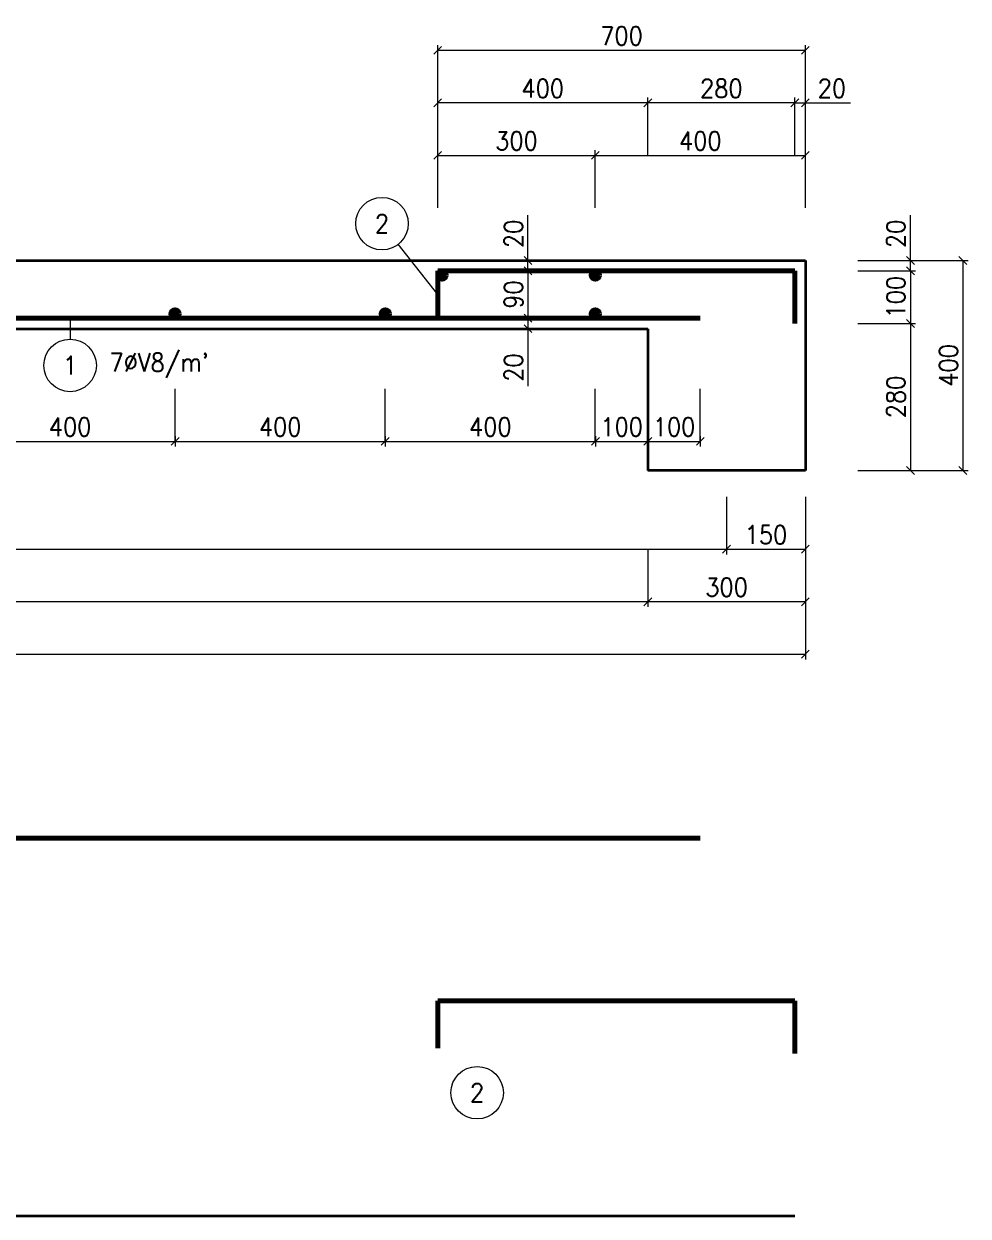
# Model space of a CAD drawing. Header units: millimetres. Extents: x 20697 to 28304, y 35408 to 37804.
# Drawn here: x 26506 to 28304, y 35533 to 37804 of the extents above; entities that cross this region are included whole.
import ezdxf

# ---------------------------------------------------------------- set-up
doc = ezdxf.new("R2010")
doc.units = ezdxf.units.MM
doc.header["$MEASUREMENT"] = 0
for name, color, linetype, lineweight in [('0.18', 51, 'Continuous', 18), ('0.25', 7, 'Continuous', 25), ('0.35', 6, 'Continuous', 35), ('0.7', 30, 'Continuous', 70)]:
    doc.layers.add(name, color=color, linetype=linetype, lineweight=lineweight)
doc.styles.add('MyTextStyle', font='romans.shx', dxfattribs={"width": 0.9})
doc.dimstyles.new('Standard SK ext', dxfattribs={"dimtxt": 35, "dimasz": 15, "dimexe": 10, "dimexo": 0, "dimgap": 10, "dimtad": 1, "dimdec": 0, "dimrnd": 5, "dimzin": 0, "dimdsep": 46, "dimtxsty": 'MyTextStyle', "dimblk": 'OBLIQUE', "dimcen": 0, "dimclrd": 51, "dimclre": 51, "dimadec": 0, "dimazin": 0, "dimtfac": 1, "dimtdec": 0, "dimtofl": 0, "dimtmove": 0, "dimatfit": 2, "dimfxl": 100, "dimfxlon": 1, "dimtolj": 1, "dimtzin": 0, "dimlwd": 18, "dimlwe": 18, "dimarcsym": 0})
doc.dimstyles.new('Standard SK int', dxfattribs={"dimtxt": 35, "dimasz": 15, "dimexe": 10, "dimexo": 0, "dimgap": 10, "dimtad": 1, "dimdec": 0, "dimrnd": 5, "dimzin": 0, "dimdsep": 46, "dimtxsty": 'MyTextStyle', "dimblk": 'OBLIQUE', "dimcen": 0, "dimclrd": 51, "dimclre": 51, "dimadec": 0, "dimazin": 0, "dimtfac": 1, "dimtdec": 0, "dimtofl": 0, "dimtmove": 0, "dimatfit": 2, "dimfxl": 10, "dimfxlon": 1, "dimtolj": 1, "dimtzin": 0, "dimlwd": 18, "dimlwe": 18, "dimarcsym": 0})

# ---------------------------------------------------------------- blocks, each defined once
blk = doc.blocks.new('_Oblique')
at = {"color": 0, "linetype": 'ByBlock', "lineweight": -2}
blk.add_line((-0.5, -0.5), (0.5, 0.5), dxfattribs=at)
blk = doc.blocks.new('*D2')
at = {"layer": '0.25', "color": 51, "linetype": 'Continuous', "lineweight": 18, "transparency": 16777216}
for p, q in [((24943.7, 36903.3), (24943.7, 36793.3)), ((27843.7, 36903.3), (27843.7, 36793.3)), ((24943.7, 36803.3), (27843.7, 36803.3))]:
    blk.add_line(p, q, dxfattribs=at)
at = {"layer": 'Defpoints', "color": 0, "transparency": 16777216}
for p in [(24943.7, 36953.3), (27843.7, 36953.3), (27843.7, 36803.3)]:
    blk.add_point(p, dxfattribs=at)
at = {"layer": '0.25', "color": 51, "lineweight": 18, "transparency": 16777216, "xscale": 15, "yscale": 15, "zscale": 15, "rotation": 180}
blk.add_blockref('_Oblique', (24943.7, 36803.3), dxfattribs=at)
at = {"layer": '0.25', "color": 51, "lineweight": 18, "transparency": 16777216, "xscale": 15, "yscale": 15, "zscale": 15}
blk.add_blockref('_Oblique', (27843.7, 36803.3), dxfattribs=at)
at = {"layer": '0.25', "color": 0, "transparency": 16777216, "insert": (26393.7, 36830.8), "char_height": 35, "attachment_point": 5, "style": 'MyTextStyle'}
blk.add_mtext('\\A1;2900', dxfattribs=at)
blk = doc.blocks.new('*D3')
at = {"layer": '0.25', "color": 51, "linetype": 'Continuous', "lineweight": 18, "transparency": 16777216}
for p, q in [((27843.7, 36903.3), (27843.7, 36793.3)), ((27993.7, 36903.3), (27993.7, 36793.3)), ((27843.7, 36803.3), (27993.7, 36803.3))]:
    blk.add_line(p, q, dxfattribs=at)
at = {"layer": 'Defpoints', "color": 0, "transparency": 16777216}
for p in [(27843.7, 36953.3), (27993.7, 36953.3), (27993.7, 36803.3)]:
    blk.add_point(p, dxfattribs=at)
at = {"layer": '0.25', "color": 51, "lineweight": 18, "transparency": 16777216, "xscale": 15, "yscale": 15, "zscale": 15, "rotation": 180}
blk.add_blockref('_Oblique', (27843.7, 36803.3), dxfattribs=at)
at = {"layer": '0.25', "color": 51, "lineweight": 18, "transparency": 16777216, "xscale": 15, "yscale": 15, "zscale": 15}
blk.add_blockref('_Oblique', (27993.7, 36803.3), dxfattribs=at)
at = {"layer": '0.25', "color": 0, "transparency": 16777216, "insert": (27918.7, 36830.8), "char_height": 35, "attachment_point": 5, "style": 'MyTextStyle'}
blk.add_mtext('\\A1;150', dxfattribs=at)
blk = doc.blocks.new('*D4')
at = {"layer": '0.25', "color": 51, "linetype": 'Continuous', "lineweight": 18, "transparency": 16777216}
for p, q in [((27693.7, 36803.3), (27693.7, 36693.3)), ((27993.7, 36803.3), (27993.7, 36693.3)), ((27993.7, 36703.3), (27693.7, 36703.3))]:
    blk.add_line(p, q, dxfattribs=at)
at = {"layer": 'Defpoints', "color": 0, "transparency": 16777216}
for p in [(27693.7, 36953.3), (27993.7, 36953.3), (27693.7, 36703.3)]:
    blk.add_point(p, dxfattribs=at)
at = {"layer": '0.25', "color": 51, "lineweight": 18, "transparency": 16777216, "xscale": 15, "yscale": 15, "zscale": 15, "rotation": 180}
blk.add_blockref('_Oblique', (27693.7, 36703.3), dxfattribs=at)
at = {"layer": '0.25', "color": 51, "lineweight": 18, "transparency": 16777216, "xscale": 15, "yscale": 15, "zscale": 15}
blk.add_blockref('_Oblique', (27993.7, 36703.3), dxfattribs=at)
at = {"layer": '0.25', "color": 0, "transparency": 16777216, "insert": (27843.7, 36730.8), "char_height": 35, "attachment_point": 5, "style": 'MyTextStyle'}
blk.add_mtext('\\A1;300', dxfattribs=at)
blk = doc.blocks.new('*D5')
at = {"layer": '0.25', "color": 51, "linetype": 'Continuous', "lineweight": 18, "transparency": 16777216}
for p, q in [((25093.7, 36803.3), (25093.7, 36693.3)), ((27693.7, 36803.3), (27693.7, 36693.3)), ((27693.7, 36703.3), (25093.7, 36703.3))]:
    blk.add_line(p, q, dxfattribs=at)
at = {"layer": 'Defpoints', "color": 0, "transparency": 16777216}
for p in [(25093.7, 36953.3), (27693.7, 36953.3), (25093.7, 36703.3)]:
    blk.add_point(p, dxfattribs=at)
at = {"layer": '0.25', "color": 51, "lineweight": 18, "transparency": 16777216, "xscale": 15, "yscale": 15, "zscale": 15, "rotation": 180}
blk.add_blockref('_Oblique', (25093.7, 36703.3), dxfattribs=at)
at = {"layer": '0.25', "color": 51, "lineweight": 18, "transparency": 16777216, "xscale": 15, "yscale": 15, "zscale": 15}
blk.add_blockref('_Oblique', (27693.7, 36703.3), dxfattribs=at)
at = {"layer": '0.25', "color": 0, "transparency": 16777216, "insert": (26393.7, 36730.8), "char_height": 35, "attachment_point": 5, "style": 'MyTextStyle'}
blk.add_mtext('\\A1;2600', dxfattribs=at)
blk = doc.blocks.new('*D7')
at = {"layer": '0.25', "color": 51, "linetype": 'Continuous', "lineweight": 18, "transparency": 16777216}
for p, q in [((24793.7, 36703.3), (24793.7, 36593.3)), ((27993.7, 36703.3), (27993.7, 36593.3)), ((24793.7, 36603.3), (27993.7, 36603.3))]:
    blk.add_line(p, q, dxfattribs=at)
at = {"layer": 'Defpoints', "color": 0, "transparency": 16777216}
for p in [(24793.7, 36953.3), (27993.7, 36953.3), (27993.7, 36603.3)]:
    blk.add_point(p, dxfattribs=at)
at = {"layer": '0.25', "color": 51, "lineweight": 18, "transparency": 16777216, "xscale": 15, "yscale": 15, "zscale": 15, "rotation": 180}
blk.add_blockref('_Oblique', (24793.7, 36603.3), dxfattribs=at)
at = {"layer": '0.25', "color": 51, "lineweight": 18, "transparency": 16777216, "xscale": 15, "yscale": 15, "zscale": 15}
blk.add_blockref('_Oblique', (27993.7, 36603.3), dxfattribs=at)
at = {"layer": '0.25', "color": 0, "transparency": 16777216, "insert": (26393.7, 36630.8), "char_height": 35, "attachment_point": 5, "style": 'MyTextStyle'}
blk.add_mtext('\\A1;3200', dxfattribs=at)
blk = doc.blocks.new('*D9')
at = {"layer": '0.25', "color": 51, "linetype": 'Continuous', "lineweight": 18, "transparency": 16777216}
for p, q in [((27693.7, 37018.7), (27693.7, 36998.7)), ((27693.7, 37008.7), (27793.7, 37008.7)), ((27793.7, 37018.7), (27793.7, 36998.7))]:
    blk.add_line(p, q, dxfattribs=at)
at = {"layer": 'Defpoints', "color": 0, "transparency": 16777216}
for p in [(27793.7, 37243.3), (27693.7, 37223.3), (27793.7, 37008.7)]:
    blk.add_point(p, dxfattribs=at)
at = {"layer": '0.25', "color": 51, "lineweight": 18, "transparency": 16777216, "xscale": 15, "yscale": 15, "zscale": 15, "rotation": 180}
blk.add_blockref('_Oblique', (27693.7, 37008.7), dxfattribs=at)
at = {"layer": '0.25', "color": 51, "lineweight": 18, "transparency": 16777216, "xscale": 15, "yscale": 15, "zscale": 15}
blk.add_blockref('_Oblique', (27793.7, 37008.7), dxfattribs=at)
at = {"layer": '0.25', "color": 0, "transparency": 16777216, "insert": (27743.7, 37036.2), "char_height": 35, "attachment_point": 5, "style": 'MyTextStyle'}
blk.add_mtext('\\A1;100', dxfattribs=at)
blk = doc.blocks.new('*D13')
at = {"layer": '0.25', "color": 51, "linetype": 'Continuous', "lineweight": 18, "transparency": 16777216}
for p, q in [((27973.7, 37553.3), (27973.7, 37663.3)), ((27973.7, 37653.3), (27993.7, 37653.3)), ((27993.7, 37553.3), (27993.7, 37663.3)), ((27993.7, 37653.3), (28079.7, 37653.3))]:
    blk.add_line(p, q, dxfattribs=at)
at = {"layer": 'Defpoints', "color": 0, "transparency": 16777216}
for p in [(27973.7, 37653.3), (27973.7, 37353.3), (27993.7, 37353.3)]:
    blk.add_point(p, dxfattribs=at)
at = {"layer": '0.25', "color": 51, "lineweight": 18, "transparency": 16777216, "xscale": 15, "yscale": 15, "zscale": 15, "rotation": 180}
blk.add_blockref('_Oblique', (27973.7, 37653.3), dxfattribs=at)
at = {"layer": '0.25', "color": 51, "lineweight": 18, "transparency": 16777216, "xscale": 15, "yscale": 15, "zscale": 15}
blk.add_blockref('_Oblique', (27993.7, 37653.3), dxfattribs=at)
at = {"layer": '0.25', "color": 0, "transparency": 16777216, "insert": (28044.2, 37680.8), "char_height": 35, "attachment_point": 5, "style": 'MyTextStyle'}
blk.add_mtext('\\A1;20', dxfattribs=at)
blk = doc.blocks.new('*D14')
at = {"layer": '0.25', "color": 51, "linetype": 'Continuous', "lineweight": 18, "transparency": 16777216}
for p, q in [((27693.7, 37553.3), (27693.7, 37663.3)), ((27973.7, 37653.3), (27693.7, 37653.3)), ((27973.7, 37553.3), (27973.7, 37663.3))]:
    blk.add_line(p, q, dxfattribs=at)
at = {"layer": 'Defpoints', "color": 0, "transparency": 16777216}
for p in [(27693.7, 37653.3), (27973.7, 37353.3), (27693.7, 37223.3)]:
    blk.add_point(p, dxfattribs=at)
at = {"layer": '0.25', "color": 51, "lineweight": 18, "transparency": 16777216, "xscale": 15, "yscale": 15, "zscale": 15, "rotation": 180}
blk.add_blockref('_Oblique', (27693.7, 37653.3), dxfattribs=at)
at = {"layer": '0.25', "color": 51, "lineweight": 18, "transparency": 16777216, "xscale": 15, "yscale": 15, "zscale": 15}
blk.add_blockref('_Oblique', (27973.7, 37653.3), dxfattribs=at)
at = {"layer": '0.25', "color": 0, "transparency": 16777216, "insert": (27833.7, 37680.8), "char_height": 35, "attachment_point": 5, "style": 'MyTextStyle'}
blk.add_mtext('\\A1;280', dxfattribs=at)
blk = doc.blocks.new('*D15')
at = {"layer": '0.25', "color": 51, "linetype": 'Continuous', "lineweight": 18, "transparency": 16777216}
for p, q in [((27293.7, 37553.3), (27293.7, 37663.3)), ((27693.7, 37653.3), (27293.7, 37653.3)), ((27693.7, 37553.3), (27693.7, 37663.3))]:
    blk.add_line(p, q, dxfattribs=at)
at = {"layer": 'Defpoints', "color": 0, "transparency": 16777216}
for p in [(27293.7, 37653.3), (27293.7, 37333.3), (27693.7, 37223.3)]:
    blk.add_point(p, dxfattribs=at)
at = {"layer": '0.25', "color": 51, "lineweight": 18, "transparency": 16777216, "xscale": 15, "yscale": 15, "zscale": 15, "rotation": 180}
blk.add_blockref('_Oblique', (27293.7, 37653.3), dxfattribs=at)
at = {"layer": '0.25', "color": 51, "lineweight": 18, "transparency": 16777216, "xscale": 15, "yscale": 15, "zscale": 15}
blk.add_blockref('_Oblique', (27693.7, 37653.3), dxfattribs=at)
at = {"layer": '0.25', "color": 0, "transparency": 16777216, "insert": (27493.7, 37680.8), "char_height": 35, "attachment_point": 5, "style": 'MyTextStyle'}
blk.add_mtext('\\A1;400', dxfattribs=at)
blk = doc.blocks.new('*D17')
at = {"layer": '0.25', "color": 51, "linetype": 'Continuous', "lineweight": 18, "transparency": 16777216}
for p, q in [((27293.7, 37653.3), (27293.7, 37763.3)), ((27993.7, 37653.3), (27993.7, 37763.3)), ((27993.7, 37753.3), (27293.7, 37753.3))]:
    blk.add_line(p, q, dxfattribs=at)
at = {"layer": 'Defpoints', "color": 0, "transparency": 16777216}
for p in [(27293.7, 37753.3), (27293.7, 37353.3), (27993.7, 37353.3)]:
    blk.add_point(p, dxfattribs=at)
at = {"layer": '0.25', "color": 51, "lineweight": 18, "transparency": 16777216, "xscale": 15, "yscale": 15, "zscale": 15, "rotation": 180}
blk.add_blockref('_Oblique', (27293.7, 37753.3), dxfattribs=at)
at = {"layer": '0.25', "color": 51, "lineweight": 18, "transparency": 16777216, "xscale": 15, "yscale": 15, "zscale": 15}
blk.add_blockref('_Oblique', (27993.7, 37753.3), dxfattribs=at)
at = {"layer": '0.25', "color": 0, "transparency": 16777216, "insert": (27643.7, 37780.8), "char_height": 35, "attachment_point": 5, "style": 'MyTextStyle'}
blk.add_mtext('\\A1;700', dxfattribs=at)
blk = doc.blocks.new('*D20')
at = {"layer": '0.25', "color": 51, "linetype": 'Continuous', "lineweight": 18, "transparency": 16777216}
for p, q in [((27475.5, 37243.3), (27455.5, 37243.3)), ((27465.5, 37243.3), (27465.5, 37223.3)), ((27475.5, 37223.3), (27455.5, 37223.3)), ((27465.5, 37223.3), (27465.5, 37113.7))]:
    blk.add_line(p, q, dxfattribs=at)
at = {"layer": 'Defpoints', "color": 0, "transparency": 16777216}
for p in [(27465.5, 37243.3), (27693.7, 37243.3), (27693.7, 37223.3)]:
    blk.add_point(p, dxfattribs=at)
at = {"layer": '0.25', "color": 51, "lineweight": 18, "transparency": 16777216, "xscale": 15, "yscale": 15, "zscale": 15}
for p, rotation in [((27465.5, 37243.3), 90), ((27465.5, 37223.3), 270)]:
    blk.add_blockref('_Oblique', p, dxfattribs=dict(at, rotation=rotation))
at = {"layer": '0.25', "color": 0, "transparency": 16777216, "insert": (27438, 37149.2), "char_height": 35, "attachment_point": 5, "rotation": 90, "style": 'MyTextStyle'}
blk.add_mtext('\\A1;20', dxfattribs=at)
blk = doc.blocks.new('*D21')
at = {"layer": '0.25', "color": 51, "linetype": 'Continuous', "lineweight": 18, "transparency": 16777216}
for p, q in [((27455.5, 37333.3), (27475.5, 37333.3)), ((27465.5, 37333.3), (27465.5, 37243.3)), ((27455.5, 37243.3), (27475.5, 37243.3))]:
    blk.add_line(p, q, dxfattribs=at)
at = {"layer": 'Defpoints', "color": 0, "transparency": 16777216}
for p in [(27293.7, 37333.3), (27293.7, 37243.3), (27465.5, 37243.3)]:
    blk.add_point(p, dxfattribs=at)
at = {"layer": '0.25', "color": 51, "lineweight": 18, "transparency": 16777216, "xscale": 15, "yscale": 15, "zscale": 15}
for p, rotation in [((27465.5, 37333.3), 90), ((27465.5, 37243.3), 270)]:
    blk.add_blockref('_Oblique', p, dxfattribs=dict(at, rotation=rotation))
at = {"layer": '0.25', "color": 0, "transparency": 16777216, "insert": (27438, 37288.3), "char_height": 35, "attachment_point": 5, "rotation": 90, "style": 'MyTextStyle'}
blk.add_mtext('\\A1;90', dxfattribs=at)
blk = doc.blocks.new('*D22')
at = {"layer": '0.25', "color": 51, "linetype": 'Continuous', "lineweight": 18, "transparency": 16777216}
for p, q in [((27465.5, 37353.3), (27465.5, 37439.3)), ((27455.5, 37353.3), (27475.5, 37353.3)), ((27465.5, 37333.3), (27465.5, 37353.3)), ((27455.5, 37333.3), (27475.5, 37333.3))]:
    blk.add_line(p, q, dxfattribs=at)
at = {"layer": 'Defpoints', "color": 0, "transparency": 16777216}
for p in [(27293.7, 37353.3), (27293.7, 37333.3), (27465.5, 37333.3)]:
    blk.add_point(p, dxfattribs=at)
at = {"layer": '0.25', "color": 51, "lineweight": 18, "transparency": 16777216, "xscale": 15, "yscale": 15, "zscale": 15}
for p, rotation in [((27465.5, 37353.3), 90), ((27465.5, 37333.3), 270)]:
    blk.add_blockref('_Oblique', p, dxfattribs=dict(at, rotation=rotation))
at = {"layer": '0.25', "color": 0, "transparency": 16777216, "insert": (27438, 37403.8), "char_height": 35, "attachment_point": 5, "rotation": 90, "style": 'MyTextStyle'}
blk.add_mtext('\\A1;20', dxfattribs=at)
blk = doc.blocks.new('*D27')
at = {"layer": '0.25', "color": 51, "linetype": 'Continuous', "lineweight": 18, "transparency": 16777216}
for p, q in [((26393.7, 37018.7), (26393.7, 36998.7)), ((26393.7, 37008.7), (26793.7, 37008.7)), ((26793.7, 37018.7), (26793.7, 36998.7))]:
    blk.add_line(p, q, dxfattribs=at)
at = {"layer": 'Defpoints', "color": 0, "transparency": 16777216}
for p in [(26393.7, 37243.3), (26793.7, 37243.3), (26793.7, 37008.7)]:
    blk.add_point(p, dxfattribs=at)
at = {"layer": '0.25', "color": 51, "lineweight": 18, "transparency": 16777216, "xscale": 15, "yscale": 15, "zscale": 15, "rotation": 180}
blk.add_blockref('_Oblique', (26393.7, 37008.7), dxfattribs=at)
at = {"layer": '0.25', "color": 51, "lineweight": 18, "transparency": 16777216, "xscale": 15, "yscale": 15, "zscale": 15}
blk.add_blockref('_Oblique', (26793.7, 37008.7), dxfattribs=at)
at = {"layer": '0.25', "color": 0, "transparency": 16777216, "insert": (26593.7, 37036.2), "char_height": 35, "attachment_point": 5, "style": 'MyTextStyle'}
blk.add_mtext('\\A1;400', dxfattribs=at)
blk = doc.blocks.new('*D28')
at = {"layer": '0.25', "color": 51, "linetype": 'Continuous', "lineweight": 18, "transparency": 16777216}
for p, q in [((26793.7, 37018.7), (26793.7, 36998.7)), ((26793.7, 37008.7), (27193.7, 37008.7)), ((27193.7, 37018.7), (27193.7, 36998.7))]:
    blk.add_line(p, q, dxfattribs=at)
at = {"layer": 'Defpoints', "color": 0, "transparency": 16777216}
for p in [(26793.7, 37243.3), (27193.7, 37243.3), (27193.7, 37008.7)]:
    blk.add_point(p, dxfattribs=at)
at = {"layer": '0.25', "color": 51, "lineweight": 18, "transparency": 16777216, "xscale": 15, "yscale": 15, "zscale": 15, "rotation": 180}
blk.add_blockref('_Oblique', (26793.7, 37008.7), dxfattribs=at)
at = {"layer": '0.25', "color": 51, "lineweight": 18, "transparency": 16777216, "xscale": 15, "yscale": 15, "zscale": 15}
blk.add_blockref('_Oblique', (27193.7, 37008.7), dxfattribs=at)
at = {"layer": '0.25', "color": 0, "transparency": 16777216, "insert": (26993.7, 37036.2), "char_height": 35, "attachment_point": 5, "style": 'MyTextStyle'}
blk.add_mtext('\\A1;400', dxfattribs=at)
blk = doc.blocks.new('*D29')
at = {"layer": '0.25', "color": 51, "linetype": 'Continuous', "lineweight": 18, "transparency": 16777216}
for p, q in [((27193.7, 37018.7), (27193.7, 36998.7)), ((27193.7, 37008.7), (27594.1, 37008.7)), ((27594.1, 37018.7), (27594.1, 36998.7))]:
    blk.add_line(p, q, dxfattribs=at)
at = {"layer": 'Defpoints', "color": 0, "transparency": 16777216}
for p in [(27193.7, 37243.3), (27594.1, 37243.3), (27594.1, 37008.7)]:
    blk.add_point(p, dxfattribs=at)
at = {"layer": '0.25', "color": 51, "lineweight": 18, "transparency": 16777216, "xscale": 15, "yscale": 15, "zscale": 15, "rotation": 180}
blk.add_blockref('_Oblique', (27193.7, 37008.7), dxfattribs=at)
at = {"layer": '0.25', "color": 51, "lineweight": 18, "transparency": 16777216, "xscale": 15, "yscale": 15, "zscale": 15}
blk.add_blockref('_Oblique', (27594.1, 37008.7), dxfattribs=at)
at = {"layer": '0.25', "color": 0, "transparency": 16777216, "insert": (27393.9, 37036.2), "char_height": 35, "attachment_point": 5, "style": 'MyTextStyle'}
blk.add_mtext('\\A1;400', dxfattribs=at)
blk = doc.blocks.new('*D30')
at = {"layer": '0.25', "color": 51, "linetype": 'Continuous', "lineweight": 18, "transparency": 16777216}
for p, q in [((27594.1, 37018.7), (27594.1, 36998.7)), ((27594.1, 37008.7), (27693.7, 37008.7)), ((27693.7, 37018.7), (27693.7, 36998.7))]:
    blk.add_line(p, q, dxfattribs=at)
at = {"layer": 'Defpoints', "color": 0, "transparency": 16777216}
for p in [(27594.1, 37243.3), (27693.7, 37223.3), (27693.7, 37008.7)]:
    blk.add_point(p, dxfattribs=at)
at = {"layer": '0.25', "color": 51, "lineweight": 18, "transparency": 16777216, "xscale": 15, "yscale": 15, "zscale": 15, "rotation": 180}
blk.add_blockref('_Oblique', (27594.1, 37008.7), dxfattribs=at)
at = {"layer": '0.25', "color": 51, "lineweight": 18, "transparency": 16777216, "xscale": 15, "yscale": 15, "zscale": 15}
blk.add_blockref('_Oblique', (27693.7, 37008.7), dxfattribs=at)
at = {"layer": '0.25', "color": 0, "transparency": 16777216, "insert": (27643.9, 37036.2), "char_height": 35, "attachment_point": 5, "style": 'MyTextStyle'}
blk.add_mtext('\\A1;100', dxfattribs=at)
blk = doc.blocks.new('*D31')
at = {"layer": '0.25', "color": 51, "linetype": 'Continuous', "lineweight": 18, "transparency": 16777216}
for p, q in [((27293.7, 37453.3), (27293.7, 37563.3)), ((27593.7, 37453.3), (27593.7, 37563.3)), ((27293.7, 37553.3), (27593.7, 37553.3))]:
    blk.add_line(p, q, dxfattribs=at)
at = {"layer": 'Defpoints', "color": 0, "transparency": 16777216}
for p in [(27593.7, 37553.3), (27593.7, 37333.3), (27293.7, 37288.3)]:
    blk.add_point(p, dxfattribs=at)
at = {"layer": '0.25', "color": 51, "lineweight": 18, "transparency": 16777216, "xscale": 15, "yscale": 15, "zscale": 15, "rotation": 180}
blk.add_blockref('_Oblique', (27293.7, 37553.3), dxfattribs=at)
at = {"layer": '0.25', "color": 51, "lineweight": 18, "transparency": 16777216, "xscale": 15, "yscale": 15, "zscale": 15}
blk.add_blockref('_Oblique', (27593.7, 37553.3), dxfattribs=at)
at = {"layer": '0.25', "color": 0, "transparency": 16777216, "insert": (27443.7, 37580.8), "char_height": 35, "attachment_point": 5, "style": 'MyTextStyle'}
blk.add_mtext('\\A1;300', dxfattribs=at)
blk = doc.blocks.new('*D32')
at = {"layer": '0.25', "color": 51, "linetype": 'Continuous', "lineweight": 18, "transparency": 16777216}
for p, q in [((27593.7, 37453.3), (27593.7, 37563.3)), ((27993.7, 37453.3), (27993.7, 37563.3)), ((27593.7, 37553.3), (27993.7, 37553.3))]:
    blk.add_line(p, q, dxfattribs=at)
at = {"layer": 'Defpoints', "color": 0, "transparency": 16777216}
for p in [(27993.7, 37553.3), (27993.7, 37353.3), (27593.7, 37333.3)]:
    blk.add_point(p, dxfattribs=at)
at = {"layer": '0.25', "color": 51, "lineweight": 18, "transparency": 16777216, "xscale": 15, "yscale": 15, "zscale": 15, "rotation": 180}
blk.add_blockref('_Oblique', (27593.7, 37553.3), dxfattribs=at)
at = {"layer": '0.25', "color": 51, "lineweight": 18, "transparency": 16777216, "xscale": 15, "yscale": 15, "zscale": 15}
blk.add_blockref('_Oblique', (27993.7, 37553.3), dxfattribs=at)
at = {"layer": '0.25', "color": 0, "transparency": 16777216, "insert": (27793.7, 37580.8), "char_height": 35, "attachment_point": 5, "style": 'MyTextStyle'}
blk.add_mtext('\\A1;400', dxfattribs=at)
blk = doc.blocks.new('*D38')
at = {"layer": '0.25', "color": 51, "linetype": 'Continuous', "lineweight": 18, "transparency": 16777216}
for p, q in [((28193.7, 37353.3), (28193.7, 37439.3)), ((28093.7, 37353.3), (28203.7, 37353.3)), ((28193.7, 37333.3), (28193.7, 37353.3)), ((28093.7, 37333.3), (28203.7, 37333.3))]:
    blk.add_line(p, q, dxfattribs=at)
at = {"layer": 'Defpoints', "color": 0, "transparency": 16777216}
for p in [(27993.7, 37353.3), (27993.7, 37333.3), (28193.7, 37333.3)]:
    blk.add_point(p, dxfattribs=at)
at = {"layer": '0.25', "color": 51, "lineweight": 18, "transparency": 16777216, "xscale": 15, "yscale": 15, "zscale": 15}
for p, rotation in [((28193.7, 37353.3), 90), ((28193.7, 37333.3), 270)]:
    blk.add_blockref('_Oblique', p, dxfattribs=dict(at, rotation=rotation))
at = {"layer": '0.25', "color": 0, "transparency": 16777216, "insert": (28166.2, 37403.8), "char_height": 35, "attachment_point": 5, "rotation": 90, "style": 'MyTextStyle'}
blk.add_mtext('\\A1;20', dxfattribs=at)
blk = doc.blocks.new('*D39')
at = {"layer": '0.25', "color": 51, "linetype": 'Continuous', "lineweight": 18, "transparency": 16777216}
for p, q in [((28093.7, 37333.3), (28203.7, 37333.3)), ((28193.7, 37333.3), (28193.7, 37233.3)), ((28093.7, 37233.3), (28203.7, 37233.3))]:
    blk.add_line(p, q, dxfattribs=at)
at = {"layer": 'Defpoints', "color": 0, "transparency": 16777216}
for p in [(27993.7, 37333.3), (27973.7, 37233.3), (28193.7, 37233.3)]:
    blk.add_point(p, dxfattribs=at)
at = {"layer": '0.25', "color": 51, "lineweight": 18, "transparency": 16777216, "xscale": 15, "yscale": 15, "zscale": 15}
for p, rotation in [((28193.7, 37333.3), 90), ((28193.7, 37233.3), 270)]:
    blk.add_blockref('_Oblique', p, dxfattribs=dict(at, rotation=rotation))
at = {"layer": '0.25', "color": 0, "transparency": 16777216, "insert": (28166.2, 37283.3), "char_height": 35, "attachment_point": 5, "rotation": 90, "style": 'MyTextStyle'}
blk.add_mtext('\\A1;100', dxfattribs=at)
blk = doc.blocks.new('*D40')
at = {"layer": '0.25', "color": 51, "linetype": 'Continuous', "lineweight": 18, "transparency": 16777216}
for p, q in [((28093.7, 37233.3), (28203.7, 37233.3)), ((28193.7, 37233.3), (28193.7, 36953.3)), ((28093.7, 36953.3), (28203.7, 36953.3))]:
    blk.add_line(p, q, dxfattribs=at)
at = {"layer": 'Defpoints', "color": 0, "transparency": 16777216}
for p in [(27973.7, 37233.3), (27993.7, 36953.3), (28193.7, 36953.3)]:
    blk.add_point(p, dxfattribs=at)
at = {"layer": '0.25', "color": 51, "lineweight": 18, "transparency": 16777216, "xscale": 15, "yscale": 15, "zscale": 15}
for p, rotation in [((28193.7, 37233.3), 90), ((28193.7, 36953.3), 270)]:
    blk.add_blockref('_Oblique', p, dxfattribs=dict(at, rotation=rotation))
at = {"layer": '0.25', "color": 0, "transparency": 16777216, "insert": (28166.2, 37093.3), "char_height": 35, "attachment_point": 5, "rotation": 90, "style": 'MyTextStyle'}
blk.add_mtext('\\A1;280', dxfattribs=at)
blk = doc.blocks.new('*D41')
at = {"layer": '0.25', "color": 51, "linetype": 'Continuous', "lineweight": 18, "transparency": 16777216}
for p, q in [((28193.7, 37353.3), (28303.7, 37353.3)), ((28293.7, 37353.3), (28293.7, 36953.3)), ((28193.7, 36953.3), (28303.7, 36953.3))]:
    blk.add_line(p, q, dxfattribs=at)
at = {"layer": 'Defpoints', "color": 0, "transparency": 16777216}
for p in [(27993.7, 37353.3), (27993.7, 36953.3), (28293.7, 36953.3)]:
    blk.add_point(p, dxfattribs=at)
at = {"layer": '0.25', "color": 51, "lineweight": 18, "transparency": 16777216, "xscale": 15, "yscale": 15, "zscale": 15}
for p, rotation in [((28293.7, 37353.3), 90), ((28293.7, 36953.3), 270)]:
    blk.add_blockref('_Oblique', p, dxfattribs=dict(at, rotation=rotation))
at = {"layer": '0.25', "color": 0, "transparency": 16777216, "insert": (28266.2, 37153.3), "char_height": 35, "attachment_point": 5, "rotation": 90, "style": 'MyTextStyle'}
blk.add_mtext('\\A1;400', dxfattribs=at)

msp = doc.modelspace()

# ---------------------------------------------------------------- hatches: boundary and pattern name
at = {"layer": '0.7'}
h = msp.add_hatch(color=256, dxfattribs=at)
h.dxf.hatch_style = 1
h.paths.add_polyline_path([(27309.7, 37325.3, 1), (27293.7, 37325.3, 1)])
h = msp.add_hatch(color=256, dxfattribs=at)
h.dxf.hatch_style = 1
h.paths.add_polyline_path([(27601.7, 37325.3, 1), (27585.7, 37325.3, 1)])
h = msp.add_hatch(color=256, dxfattribs=at)
h.dxf.hatch_style = 1
h.paths.add_polyline_path([(26785.7, 37251.3, 1), (26801.7, 37251.3, 1)])
h = msp.add_hatch(color=256, dxfattribs=at)
h.dxf.hatch_style = 1
h.paths.add_polyline_path([(27185.7, 37251.3, 1), (27201.7, 37251.3, 1)])
h = msp.add_hatch(color=256, dxfattribs=at)
h.dxf.hatch_style = 1
h.paths.add_polyline_path([(27585.7, 37251.3, 1), (27601.7, 37251.3, 1)])

# ---------------------------------------------------------------- linework, layer by layer
at = {"layer": '0.18'}
for p, q in [((27293.7, 37288.3), (27218.5, 37384)), ((26593.7, 37243.3), (26593.7, 37203.3)), ((26793.7, 37008.7), (26793.7, 37108.7)), ((27193.7, 37008.7), (27193.7, 37108.7)), ((27593.7, 37008.7), (27593.7, 37108.7)), ((27793.7, 37008.7), (27793.7, 37108.7))]:
    msp.add_line(p, q, dxfattribs=at)
for centre in [(27187.6, 37423.3), (26593.7, 37153.3), (27368.7, 35768.3)]:
    msp.add_circle(centre, 50, dxfattribs=at)
at = {"layer": '0.35'}
for p, q in [((24793.7, 37353.3), (27993.7, 37353.3)), ((27993.7, 37353.3), (27993.7, 36953.3)), ((25093.7, 37223.3), (27693.7, 37223.3)), ((27693.7, 37223.3), (27693.7, 36953.3)), ((27993.7, 36953.3), (27693.7, 36953.3)), ((27973.7, 35533.3), (26403.7, 35533.3))]:
    msp.add_line(p, q, dxfattribs=at)
at = {"layer": '0.7'}
for p, q in [((27973.7, 37333.3), (27293.7, 37333.3)), ((27293.7, 37333.3), (27293.7, 37243.3)), ((27973.7, 37333.3), (27973.7, 37233.3)), ((24993.7, 37243.3), (27793.7, 37243.3)), ((27793.7, 36253.3), (24993.7, 36253.3)), ((27973.7, 35943.3), (27293.7, 35943.3)), ((27293.7, 35943.3), (27293.7, 35853.3)), ((27973.7, 35943.3), (27973.7, 35843.3))]:
    msp.add_line(p, q, dxfattribs=at)
for centre in [(27301.7, 37325.3), (27593.7, 37325.3), (26793.7, 37251.3), (27193.7, 37251.3), (27593.7, 37251.3)]:
    msp.add_circle(centre, 8, dxfattribs=at)

# ---------------------------------------------------------------- texts
at = {"layer": '0.25', "char_height": 35, "style": 'MyTextStyle'}
for s, width, gutter_width, insert, attachment_point in [('{\\Fromans|c238;2}', 35, 500, (27187.6, 37423.3), 5), ('{\\Fromans|c238;1}', 35, 500, (26593.7, 37153.3), 5), ("{\\Fromans|c238;7}%%C{\\Fromans|c238;V8/m'}", 204.755, 175, (26668.7, 37153.3), 4), ('{\\Fromans|c238;2}', 35, 500, (27368.7, 35768.3), 5)]:
    msp.add_mtext_dynamic_manual_height_columns(s, width=width, gutter_width=gutter_width, heights=[0], dxfattribs=dict(at, insert=insert, attachment_point=attachment_point))

# ---------------------------------------------------------------- dimensions: what is measured, and where the dimension line sits
at = {"layer": '0.25'}
for base, p1, p2, picture, middle in [((27293.7, 37753.3), (27993.7, 37353.3), (27293.7, 37353.3), '*D17', (27643.7, 37780.8)), ((27593.7, 37553.3), (27293.7, 37288.3), (27593.7, 37333.3), '*D31', (27443.7, 37580.8)), ((27993.7, 36603.3), (24793.7, 36953.3), (27993.7, 36953.3), '*D7', (26393.7, 36630.8)), ((27693.7, 36703.3), (27993.7, 36953.3), (27693.7, 36953.3), '*D4', (27843.7, 36730.8))]:
    dim = msp.add_linear_dim(base=base, p1=p1, p2=p2, dimstyle='Standard SK ext', dxfattribs=at)
    dim.commit()
    dim.dimension.update_dxf_attribs({"geometry": picture, "text_midpoint": middle})
for base, p1, p2, dimstyle, picture, middle in [((27293.7, 37653.3), (27693.7, 37223.3), (27293.7, 37333.3), 'Standard SK ext', '*D15', (27493.7, 37680.8)), ((27693.7, 37653.3), (27973.7, 37353.3), (27693.7, 37223.3), 'Standard SK ext', '*D14', (27833.7, 37680.8)), ((27993.7, 37553.3), (27593.7, 37333.3), (27993.7, 37353.3), 'Standard SK ext', '*D32', (27793.7, 37580.8)), ((26793.7, 37008.7), (26393.7, 37243.3), (26793.7, 37243.3), 'Standard SK int', '*D27', (26593.7, 37036.2)), ((27193.7, 37008.7), (26793.7, 37243.3), (27193.7, 37243.3), 'Standard SK int', '*D28', (26993.7, 37036.2)), ((27594.1, 37008.7), (27193.7, 37243.3), (27594.1, 37243.3), 'Standard SK int', '*D29', (27393.9, 37036.2)), ((27693.7, 37008.7), (27594.1, 37243.3), (27693.7, 37223.3), 'Standard SK int', '*D30', (27643.9, 37036.2)), ((27793.7, 37008.7), (27693.7, 37223.3), (27793.7, 37243.3), 'Standard SK int', '*D9', (27743.7, 37036.2)), ((25093.7, 36703.3), (27693.7, 36953.3), (25093.7, 36953.3), 'Standard SK ext', '*D5', (26393.7, 36730.8))]:
    dim = msp.add_linear_dim(base=base, p1=p1, p2=p2, dimstyle=dimstyle, override={"dimtmove": 1}, dxfattribs=at)
    dim.commit()
    dim.dimension.update_dxf_attribs({"geometry": picture, "text_midpoint": middle})
dim = msp.add_linear_dim(base=(27973.7, 37653.3), p1=(27993.7, 37353.3), p2=(27973.7, 37353.3), dimstyle='Standard SK ext', dxfattribs=at)
dim.commit()
dim.dimension.update_dxf_attribs({"geometry": '*D13', "text_midpoint": (28044.2, 37653.3), "dimtype": 160})
for base, p1, p2, dimstyle, picture, middle in [((27465.5, 37333.3), (27293.7, 37353.3), (27293.7, 37333.3), 'Standard SK int', '*D22', (27465.5, 37403.8)), ((28193.7, 37333.3), (27993.7, 37353.3), (27993.7, 37333.3), 'Standard SK ext', '*D38', (28193.7, 37403.8)), ((27465.5, 37243.3), (27693.7, 37223.3), (27693.7, 37243.3), 'Standard SK int', '*D20', (27465.5, 37149.2))]:
    dim = msp.add_linear_dim(base=base, p1=p1, p2=p2, angle=90, dimstyle=dimstyle, dxfattribs=at)
    dim.commit()
    dim.dimension.update_dxf_attribs({"geometry": picture, "text_midpoint": middle, "dimtype": 160})
for base, p1, p2, dimstyle, picture, middle in [((28293.7, 36953.3), (27993.7, 37353.3), (27993.7, 36953.3), 'Standard SK ext', '*D41', (28266.2, 37153.3)), ((27465.5, 37243.3), (27293.7, 37333.3), (27293.7, 37243.3), 'Standard SK int', '*D21', (27438, 37288.3))]:
    dim = msp.add_linear_dim(base=base, p1=p1, p2=p2, angle=90, dimstyle=dimstyle, dxfattribs=at)
    dim.commit()
    dim.dimension.update_dxf_attribs({"geometry": picture, "text_midpoint": middle})
for base, p1, p2, angle, picture, middle in [((28193.7, 37233.3), (27993.7, 37333.3), (27973.7, 37233.3), 90, '*D39', (28166.2, 37283.3)), ((28193.7, 36953.3), (27973.7, 37233.3), (27993.7, 36953.3), 90, '*D40', (28166.2, 37093.3)), ((27843.7, 36803.3), (24943.7, 36953.3), (27843.7, 36953.3), 180, '*D2', (26393.7, 36830.8)), ((27993.7, 36803.3), (27843.7, 36953.3), (27993.7, 36953.3), 180, '*D3', (27918.7, 36830.8))]:
    dim = msp.add_linear_dim(base=base, p1=p1, p2=p2, angle=angle, dimstyle='Standard SK ext', override={"dimtmove": 1}, dxfattribs=at)
    dim.commit()
    dim.dimension.update_dxf_attribs({"geometry": picture, "text_midpoint": middle})

doc.saveas('drawing.dxf')
